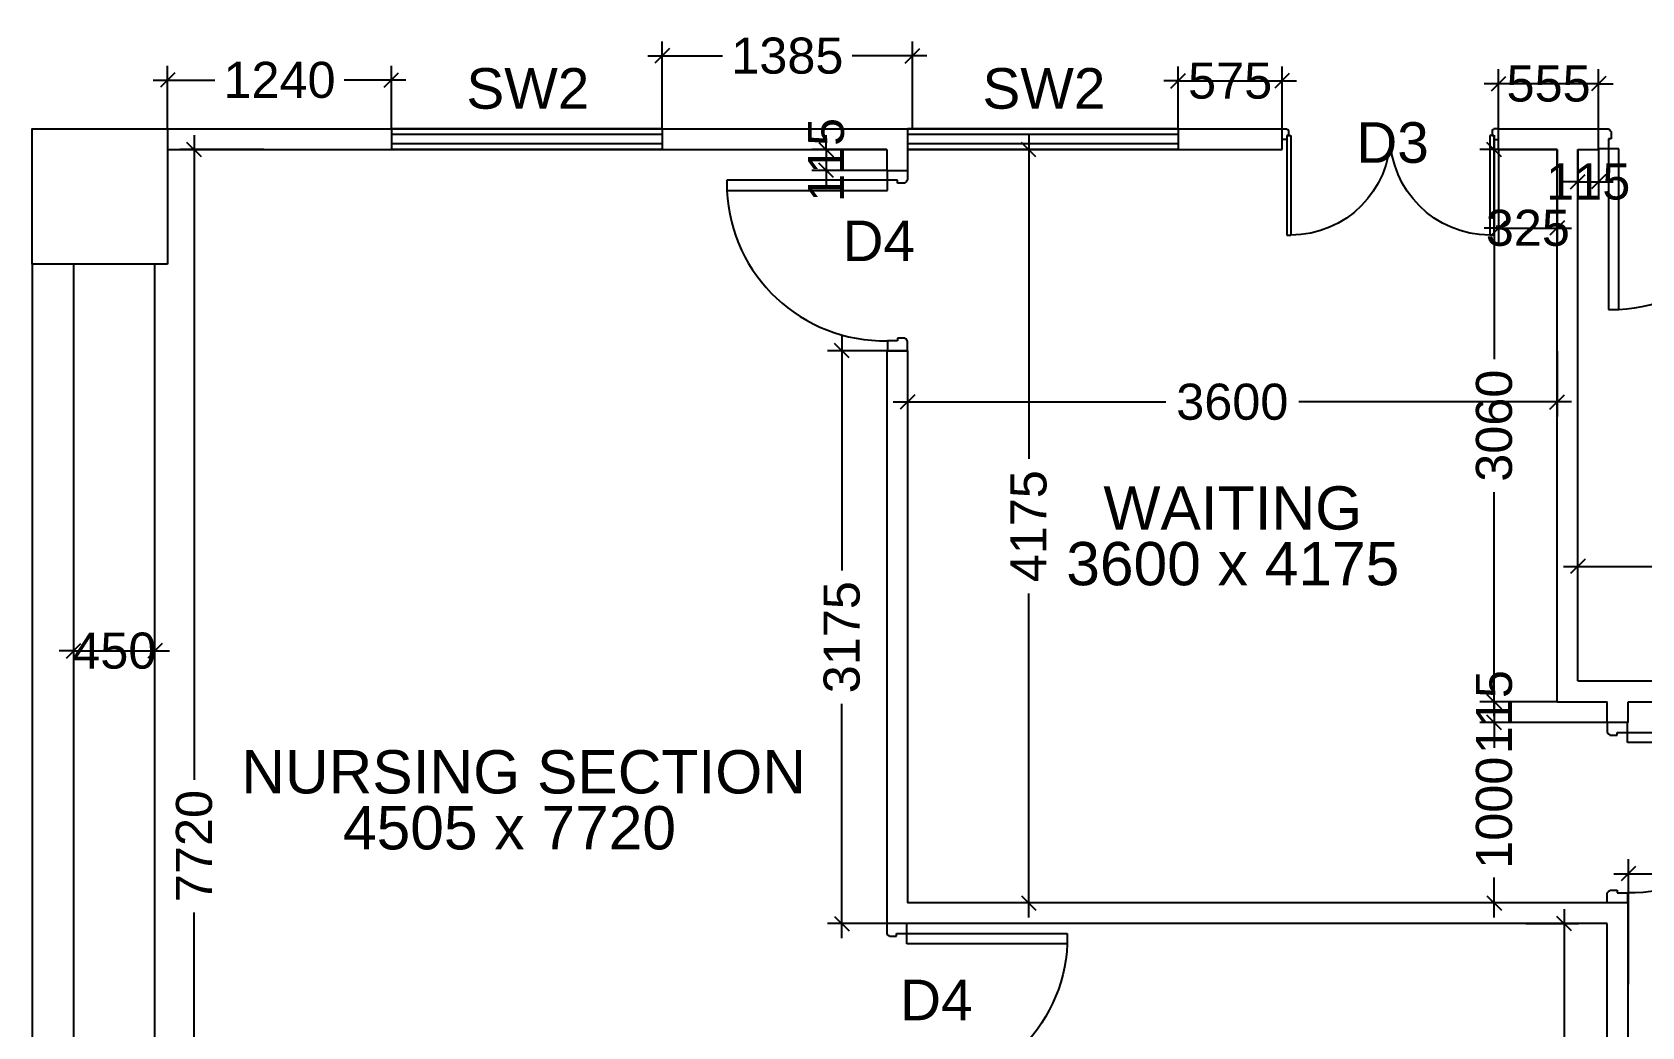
# Model space of a CAD drawing. Extents: x 7620542 to 7843793, y -6476226 to -6093835.
# Drawn here: x 7651539 to 7660458, y -6451786 to -6446273 of the extents above; entities that cross this region are included whole.
import ezdxf
from ezdxf.enums import TextEntityAlignment as Align

# ---------------------------------------------------------------- set-up
doc = ezdxf.new("R2010")
doc.units = 0
doc.header["$LTSCALE"] = 600
doc.header["$MEASUREMENT"] = 0
doc.header["$PDMODE"] = 35
doc.layers.get('0').update_dxf_attribs({"linetype": 'CONTINUOUS'})
doc.layers.get('Defpoints').update_dxf_attribs({"linetype": 'CONTINUOUS'})
for name, color, linetype in [('DOOR', 32, 'CONTINUOUS'), ('joinery', 7, 'CONTINUOUS'), ('LA-column', 3, 'CONTINUOUS'), ('Room Dim', 1, 'CONTINUOUS'), ('TEXT', 6, 'CONTINUOUS'), ('Walls', 7, 'CONTINUOUS'), ('WIN', 151, 'CONTINUOUS'), ('Working Dim', 5, 'CONTINUOUS')]:
    doc.layers.add(name, color=color, linetype=linetype)
doc.styles.add('ari', font='arial.ttf')
doc.styles.add('ARIAL', font='arial.ttf')
doc.dimstyles.new('int. dim', dxfattribs={"dimtxt": 450, "dimasz": 80, "dimexe": 80, "dimexo": 0, "dimgap": 70, "dimtad": 0, "dimdec": 0, "dimzin": 12, "dimdsep": 46, "dimtxsty": 'ari', "dimblk": 'OBLIQUE', "dimcen": 2, "dimdle": 80, "dimclrd": 256, "dimclre": 256, "dimclrt": 6, "dimadec": 0, "dimazin": 0, "dimtfac": 1, "dimtdec": 0, "dimtix": 1, "dimtmove": 2, "dimatfit": 3, "dimfxl": 1, "dimtolj": 1, "dimtzin": 0, "dimlwd": -1, "dimlwe": -1, "dimarcsym": 0})

# ---------------------------------------------------------------- blocks, each defined once
blk = doc.blocks.new('1000')
at = {"layer": 'DOOR'}
for p, q in [((0, -100), (0, 0)), ((0, 0), (49.7, 0)), ((49.7, 0), (49.7, -2.2)), ((63.2, -49.5), (49.7, -49.5)), ((49.7, -49.5), (49.7, -100)), ((63.2, -13.5), (61, -13.5)), ((63.2, -13.5), (63.2, -49.5)), ((836.8, -13.5), (836.8, -49.5)), ((836.8, -13.5), (839, -13.5)), ((836.8, -49.5), (850.3, -49.5)), ((850.3, 0), (850.3, -2.2)), ((900, 0), (850.3, 0)), ((850.3, -49.5), (850.3, -100)), ((900, -100), (900, 0)), ((49.7, -100), (0, -100)), ((49.7, -100), (49.7, -900.6)), ((100.2, -100), (49.7, -100)), ((100.2, -900.6), (100.2, -100)), ((850.3, -100), (900, -100)), ((49.7, -900.6), (100.2, -900.6))]:
    blk.add_line(p, q, dxfattribs=at)
for centre, major_axis, start_param, end_param in [((49.7, -13.5), (-7.95, 7.95), 3.926991, 5.497787), ((850.3, -13.5), (7.95, 7.95), 0.785398, 2.356194)]:
    blk.add_ellipse(centre, major_axis=major_axis, ratio=1, start_param=start_param, end_param=end_param, dxfattribs=at)
at = {"layer": 'DOOR', "color": 145}
blk.add_ellipse((64.3, -115.3), major_axis=(-519.7, 589.8), ratio=1, start_param=2.464943, end_param=4.009476, dxfattribs=at)
blk = doc.blocks.new('Z$W@#1275')
at = {"layer": 'DOOR'}
for p, q in [((73, 1500), (0, 1500)), ((0, 1500), (0, 1467)), ((0, 1467), (2, 1467)), ((11, 1456), (11, 1458)), ((11, 1456), (47, 1456)), ((47, 1467), (736, 1467)), ((47, 1467), (47, 1439)), ((47, 1456), (47, 1467)), ((47, 1467), (73, 1467)), ((73, 1467), (73, 1500)), ((736, 1467), (736, 1439)), ((47, 1439), (736, 1439)), ((0, 33), (2, 33)), ((0, 0), (0, 33)), ((73, 0), (0, 0)), ((11, 44), (11, 42)), ((11, 44), (47, 44)), ((47, 61), (736, 61)), ((47, 33), (47, 61)), ((47, 44), (47, 33)), ((47, 33), (736, 33)), ((47, 33), (73, 33)), ((73, 33), (73, 0)), ((736, 33), (736, 61))]:
    blk.add_line(p, q, dxfattribs=at)
for centre, start, end in [((11, 1467), 180, 270), ((11, 33), 90, 180)]:
    blk.add_arc(centre, 9.13, start, end, dxfattribs=at)
at = {"layer": 'DOOR', "color": 145}
for centre, start, end in [((47, 1439), 270, 0), ((47, 61), 0, 90)]:
    blk.add_arc(centre, 689, start, end, dxfattribs=at)
blk = doc.blocks.new('_Oblique')
at = {"color": 0, "linetype": 'ByBlock', "lineweight": -2}
blk.add_line((-0.5, -0.5), (0.5, 0.5), dxfattribs=at)
blk = doc.blocks.new('*D747')
at = {"layer": 'Defpoints', "color": 0, "transparency": 16777216}
for p in [(7652823, -6446923.5), (7652436.7, -6454643.8), (7652823, -6454643.8, 8)]:
    blk.add_point(p, dxfattribs=at)
at = {"layer": 'Working Dim', "transparency": 16777216}
for p, q in [((7652436.7, -6446843.5), (7652436.7, -6450416.2)), ((7652823, -6446923.5), (7652356.7, -6446923.5)), ((7652436.7, -6454723.8), (7652436.7, -6451151.1)), ((7652823, -6454643.8), (7652356.7, -6454643.8))]:
    blk.add_line(p, q, dxfattribs=at)
at = {"layer": 'Working Dim', "transparency": 16777216, "xscale": 80, "yscale": 80, "zscale": 80}
for p, rotation in [((7652436.7, -6446923.5), 90), ((7652436.7, -6454643.8), 270)]:
    blk.add_blockref('_Oblique', p, dxfattribs=dict(at, rotation=rotation))
at = {"layer": 'Working Dim', "color": 6, "transparency": 16777216, "insert": (7652436.7, -6450783.6), "char_height": 200, "attachment_point": 5, "rotation": 90, "style": 'ari'}
blk.add_mtext('\\A1;7720', dxfattribs=at)
blk = doc.blocks.new('*D750')
at = {"layer": 'Defpoints', "color": 0, "transparency": 16777216}
for p in [(7659814.8, -6451213.9, -1.3), (7659814.8, -6454643.8, 8), (7660027.6, -6454643.8)]:
    blk.add_point(p, dxfattribs=at)
at = {"layer": 'Working Dim', "transparency": 16777216}
for p, q in [((7660027.6, -6451133.9), (7660027.6, -6452560.6)), ((7659814.8, -6451213.9), (7660107.6, -6451213.9)), ((7660027.6, -6454723.8), (7660027.6, -6453297.1)), ((7659814.8, -6454643.8), (7660107.6, -6454643.8))]:
    blk.add_line(p, q, dxfattribs=at)
at = {"layer": 'Working Dim', "transparency": 16777216, "xscale": 80, "yscale": 80, "zscale": 80}
for p, rotation in [((7660027.6, -6451213.9), 90), ((7660027.6, -6454643.8), 270)]:
    blk.add_blockref('_Oblique', p, dxfattribs=dict(at, rotation=rotation))
at = {"layer": 'Working Dim', "color": 6, "transparency": 16777216, "insert": (7660027.6, -6452928.8), "char_height": 200, "attachment_point": 5, "rotation": 90, "style": 'ari'}
blk.add_mtext('\\A1;3430', dxfattribs=at)
blk = doc.blocks.new('*D751')
at = {"layer": 'Defpoints', "color": 0, "transparency": 16777216}
for p in [(7664603.5, -6450937.2), (7664603.5, -6451239.4, 5.1), (7660383.5, -6451549.4, 5.1)]:
    blk.add_point(p, dxfattribs=at)
at = {"layer": 'Working Dim', "transparency": 16777216}
for p, q in [((7660383.5, -6451549.4), (7660383.5, -6450857.2)), ((7664603.5, -6451239.4), (7664603.5, -6450857.2)), ((7660303.5, -6450937.2), (7662121.1, -6450937.2)), ((7664683.5, -6450937.2), (7662865.8, -6450937.2))]:
    blk.add_line(p, q, dxfattribs=at)
at = {"layer": 'Working Dim', "transparency": 16777216, "xscale": 80, "yscale": 80, "zscale": 80, "rotation": 180}
blk.add_blockref('_Oblique', (7660383.5, -6450937.2), dxfattribs=at)
at = {"layer": 'Working Dim', "transparency": 16777216, "xscale": 80, "yscale": 80, "zscale": 80}
blk.add_blockref('_Oblique', (7664603.5, -6450937.2), dxfattribs=at)
at = {"layer": 'Working Dim', "color": 6, "transparency": 16777216, "insert": (7662493.5, -6450937.2), "char_height": 200, "attachment_point": 5, "style": 'ari'}
blk.add_mtext('\\A1;4220', dxfattribs=at)
blk = doc.blocks.new('*D753')
at = {"layer": 'Defpoints', "color": 0, "transparency": 16777216}
for p in [(7666333, -6449233.8), (7660103.5, -6449446.3, 5.1), (7666333, -6449446.3, 5.1)]:
    blk.add_point(p, dxfattribs=at)
at = {"layer": 'Working Dim', "transparency": 16777216}
for p, q in [((7660103.5, -6449446.3), (7660103.5, -6449153.8)), ((7666333, -6449446.3), (7666333, -6449153.8)), ((7660023.5, -6449233.8), (7662849.4, -6449233.8)), ((7666413, -6449233.8), (7663587.1, -6449233.8))]:
    blk.add_line(p, q, dxfattribs=at)
at = {"layer": 'Working Dim', "transparency": 16777216, "xscale": 80, "yscale": 80, "zscale": 80, "rotation": 180}
blk.add_blockref('_Oblique', (7660103.5, -6449233.8), dxfattribs=at)
at = {"layer": 'Working Dim', "transparency": 16777216, "xscale": 80, "yscale": 80, "zscale": 80}
blk.add_blockref('_Oblique', (7666333, -6449233.8), dxfattribs=at)
at = {"layer": 'Working Dim', "color": 6, "transparency": 16777216, "insert": (7663218.2, -6449233.8), "char_height": 200, "attachment_point": 5, "style": 'ari'}
blk.add_mtext('\\A1;6230', dxfattribs=at)
blk = doc.blocks.new('*D770')
at = {"layer": 'Defpoints', "color": 0, "transparency": 16777216}
for p in [(7657060.5, -6446923.5), (7657425.1, -6446923.5, 5.1), (7657362.5, -6451098.9, 3.3)]:
    blk.add_point(p, dxfattribs=at)
at = {"layer": 'Working Dim', "transparency": 16777216}
for p, q in [((7657060.5, -6446843.5), (7657060.5, -6448637.8)), ((7657425.1, -6446923.5), (7656980.5, -6446923.5)), ((7657060.5, -6451178.9), (7657060.5, -6449384.6)), ((7657362.5, -6451098.9), (7656980.5, -6451098.9))]:
    blk.add_line(p, q, dxfattribs=at)
at = {"layer": 'Working Dim', "transparency": 16777216, "xscale": 80, "yscale": 80, "zscale": 80}
for p, rotation in [((7657060.5, -6446923.5), 90), ((7657060.5, -6451098.9), 270)]:
    blk.add_blockref('_Oblique', p, dxfattribs=dict(at, rotation=rotation))
at = {"layer": 'Working Dim', "color": 6, "transparency": 16777216, "insert": (7657060.5, -6449011.2), "char_height": 200, "attachment_point": 5, "rotation": 90, "style": 'ari'}
blk.add_mtext('\\A1;4175', dxfattribs=at)
blk = doc.blocks.new('*D771')
at = {"layer": 'Defpoints', "color": 0, "transparency": 16777216}
for p in [(7656389, -6448040, 5.1), (7659988.5, -6448040, 5.1), (7659988.5, -6448322.3)]:
    blk.add_point(p, dxfattribs=at)
at = {"layer": 'Working Dim', "transparency": 16777216}
for p, q in [((7656389, -6448040), (7656389, -6448402.3)), ((7659988.5, -6448040), (7659988.5, -6448402.3)), ((7656309, -6448322.3), (7657820.5, -6448322.3)), ((7660068.5, -6448322.3), (7658556.9, -6448322.3))]:
    blk.add_line(p, q, dxfattribs=at)
at = {"layer": 'Working Dim', "transparency": 16777216, "xscale": 80, "yscale": 80, "zscale": 80, "rotation": 180}
blk.add_blockref('_Oblique', (7656389, -6448322.3), dxfattribs=at)
at = {"layer": 'Working Dim', "transparency": 16777216, "xscale": 80, "yscale": 80, "zscale": 80}
blk.add_blockref('_Oblique', (7659988.5, -6448322.3), dxfattribs=at)
at = {"layer": 'Working Dim', "color": 6, "transparency": 16777216, "insert": (7658188.7, -6448322.3), "char_height": 200, "attachment_point": 5, "style": 'ari'}
blk.add_mtext('\\A1;3600', dxfattribs=at)
blk = doc.blocks.new('*D1134')
at = {"layer": 'Defpoints', "color": 0, "transparency": 16777216}
for p in [(7653529.5, -6446538.4), (7652289.1, -6446808.5), (7653529.5, -6446808.5)]:
    blk.add_point(p, dxfattribs=at)
at = {"layer": 'Working Dim', "transparency": 16777216}
for p, q in [((7652289.1, -6446808.5), (7652289.1, -6446458.4)), ((7653529.5, -6446808.5), (7653529.5, -6446458.4)), ((7652209.1, -6446538.4), (7652550.4, -6446538.4)), ((7653609.5, -6446538.4), (7653268.2, -6446538.4))]:
    blk.add_line(p, q, dxfattribs=at)
at = {"layer": 'Working Dim', "transparency": 16777216, "xscale": 80, "yscale": 80, "zscale": 80, "rotation": 180}
blk.add_blockref('_Oblique', (7652289.1, -6446538.4), dxfattribs=at)
at = {"layer": 'Working Dim', "transparency": 16777216, "xscale": 80, "yscale": 80, "zscale": 80}
blk.add_blockref('_Oblique', (7653529.5, -6446538.4), dxfattribs=at)
at = {"layer": 'Working Dim', "color": 6, "transparency": 16777216, "insert": (7652909.3, -6446538.4), "char_height": 200, "attachment_point": 5, "style": 'ari'}
blk.add_mtext('\\A1;1240', dxfattribs=at)
blk = doc.blocks.new('*D1135')
at = {"layer": 'Defpoints', "color": 0, "transparency": 16777216}
for p in [(7656416.9, -6446404), (7655029.5, -6446808.5), (7656416.9, -6446808.5)]:
    blk.add_point(p, dxfattribs=at)
at = {"layer": 'Working Dim', "transparency": 16777216}
for p, q in [((7655029.5, -6446808.5), (7655029.5, -6446324)), ((7656416.9, -6446808.5), (7656416.9, -6446324)), ((7654949.5, -6446404), (7655363.3, -6446404)), ((7656496.9, -6446404), (7656083.2, -6446404))]:
    blk.add_line(p, q, dxfattribs=at)
at = {"layer": 'Working Dim', "transparency": 16777216, "xscale": 80, "yscale": 80, "zscale": 80, "rotation": 180}
blk.add_blockref('_Oblique', (7655029.5, -6446404), dxfattribs=at)
at = {"layer": 'Working Dim', "transparency": 16777216, "xscale": 80, "yscale": 80, "zscale": 80}
blk.add_blockref('_Oblique', (7656416.9, -6446404), dxfattribs=at)
at = {"layer": 'Working Dim', "color": 6, "transparency": 16777216, "insert": (7655723.2, -6446404), "char_height": 200, "attachment_point": 5, "style": 'ari'}
blk.add_mtext('\\A1;1385', dxfattribs=at)
blk = doc.blocks.new('*D1136')
at = {"layer": 'Defpoints', "color": 0, "transparency": 16777216}
for p in [(7658464.2, -6446542.4), (7657889, -6446808.5), (7658464.2, -6446808.5)]:
    blk.add_point(p, dxfattribs=at)
at = {"layer": 'Working Dim', "transparency": 16777216}
for p, q in [((7657889, -6446808.5), (7657889, -6446462.4)), ((7658464.2, -6446808.5), (7658464.2, -6446462.4)), ((7657889, -6446542.4), (7657809, -6446542.4)), ((7657889, -6446542.4), (7658464.2, -6446542.4)), ((7658464.2, -6446542.4), (7658544.2, -6446542.4))]:
    blk.add_line(p, q, dxfattribs=at)
at = {"layer": 'Working Dim', "transparency": 16777216, "xscale": 80, "yscale": 80, "zscale": 80}
blk.add_blockref('_Oblique', (7657889, -6446542.4), dxfattribs=at)
at = {"layer": 'Working Dim', "transparency": 16777216, "xscale": 80, "yscale": 80, "zscale": 80, "rotation": 180}
blk.add_blockref('_Oblique', (7658464.2, -6446542.4), dxfattribs=at)
at = {"layer": 'Working Dim', "color": 6, "transparency": 16777216, "insert": (7658176.6, -6446542.4), "char_height": 200, "attachment_point": 5, "style": 'ari'}
blk.add_mtext('\\A1;575', dxfattribs=at)
blk = doc.blocks.new('*D1137')
at = {"layer": 'Defpoints', "color": 0, "transparency": 16777216}
for p in [(7659664.2, -6446558.5), (7659664.2, -6446808.5), (7660218.5, -6446808.9)]:
    blk.add_point(p, dxfattribs=at)
at = {"layer": 'Working Dim', "transparency": 16777216}
for p, q in [((7659664.2, -6446808.5), (7659664.2, -6446478.5)), ((7660218.5, -6446808.9), (7660218.5, -6446478.5)), ((7659664.2, -6446558.5), (7659584.2, -6446558.5)), ((7660218.5, -6446558.5), (7659664.2, -6446558.5)), ((7660218.5, -6446558.5), (7660298.5, -6446558.5))]:
    blk.add_line(p, q, dxfattribs=at)
at = {"layer": 'Working Dim', "transparency": 16777216, "xscale": 80, "yscale": 80, "zscale": 80}
blk.add_blockref('_Oblique', (7659664.2, -6446558.5), dxfattribs=at)
at = {"layer": 'Working Dim', "transparency": 16777216, "xscale": 80, "yscale": 80, "zscale": 80, "rotation": 180}
blk.add_blockref('_Oblique', (7660218.5, -6446558.5), dxfattribs=at)
at = {"layer": 'Working Dim', "color": 6, "transparency": 16777216, "insert": (7659941.3, -6446558.5), "char_height": 200, "attachment_point": 5, "style": 'ari'}
blk.add_mtext('\\A1;555', dxfattribs=at)
blk = doc.blocks.new('*D1141')
at = {"layer": 'Defpoints', "color": 0, "transparency": 16777216}
for p in [(7660103.5, -6446923.9), (7660218.5, -6446923.9), (7660218.5, -6447101.6)]:
    blk.add_point(p, dxfattribs=at)
at = {"layer": 'Working Dim', "transparency": 16777216}
for p, q in [((7660103.5, -6446923.9), (7660103.5, -6447181.6)), ((7660218.5, -6446923.9), (7660218.5, -6447181.6)), ((7660103.5, -6447101.6), (7660023.5, -6447101.6)), ((7660103.5, -6447101.6), (7660218.5, -6447101.6)), ((7660218.5, -6447101.6), (7660298.5, -6447101.6))]:
    blk.add_line(p, q, dxfattribs=at)
at = {"layer": 'Working Dim', "transparency": 16777216, "xscale": 80, "yscale": 80, "zscale": 80}
blk.add_blockref('_Oblique', (7660103.5, -6447101.6), dxfattribs=at)
at = {"layer": 'Working Dim', "transparency": 16777216, "xscale": 80, "yscale": 80, "zscale": 80, "rotation": 180}
blk.add_blockref('_Oblique', (7660218.5, -6447101.6), dxfattribs=at)
at = {"layer": 'Working Dim', "color": 6, "transparency": 16777216, "insert": (7660161, -6447101.6), "char_height": 200, "attachment_point": 5, "style": 'ari'}
blk.add_mtext('\\A1;115', dxfattribs=at)
blk = doc.blocks.new('*D1142')
at = {"layer": 'Defpoints', "color": 0, "transparency": 16777216}
for p in [(7659664.2, -6446923.9), (7659988.5, -6446923.9), (7659988.5, -6447358.2)]:
    blk.add_point(p, dxfattribs=at)
at = {"layer": 'Working Dim', "transparency": 16777216}
for p, q in [((7659664.2, -6446923.9), (7659664.2, -6447438.2)), ((7659988.5, -6446923.9), (7659988.5, -6447438.2)), ((7659664.2, -6447358.2), (7659584.2, -6447358.2)), ((7659664.2, -6447358.2), (7659988.5, -6447358.2)), ((7659988.5, -6447358.2), (7660068.5, -6447358.2))]:
    blk.add_line(p, q, dxfattribs=at)
at = {"layer": 'Working Dim', "transparency": 16777216, "xscale": 80, "yscale": 80, "zscale": 80}
blk.add_blockref('_Oblique', (7659664.2, -6447358.2), dxfattribs=at)
at = {"layer": 'Working Dim', "transparency": 16777216, "xscale": 80, "yscale": 80, "zscale": 80, "rotation": 180}
blk.add_blockref('_Oblique', (7659988.5, -6447358.2), dxfattribs=at)
at = {"layer": 'Working Dim', "color": 6, "transparency": 16777216, "insert": (7659826.3, -6447358.2), "char_height": 200, "attachment_point": 5, "style": 'ari'}
blk.add_mtext('\\A1;325', dxfattribs=at)
blk = doc.blocks.new('*D1153')
at = {"layer": 'Defpoints', "color": 0, "transparency": 16777216}
for p in [(7656277.9, -6448038.5), (7656025.4, -6451213.9), (7656277.9, -6451213.9)]:
    blk.add_point(p, dxfattribs=at)
at = {"layer": 'Working Dim', "transparency": 16777216}
for p, q in [((7656025.4, -6447958.5), (7656025.4, -6449256.9)), ((7656277.9, -6448038.5), (7655945.4, -6448038.5)), ((7656025.4, -6451293.9), (7656025.4, -6449995.5)), ((7656277.9, -6451213.9), (7655945.4, -6451213.9))]:
    blk.add_line(p, q, dxfattribs=at)
at = {"layer": 'Working Dim', "transparency": 16777216, "xscale": 80, "yscale": 80, "zscale": 80}
for p, rotation in [((7656025.4, -6448038.5), 90), ((7656025.4, -6451213.9), 270)]:
    blk.add_blockref('_Oblique', p, dxfattribs=dict(at, rotation=rotation))
at = {"layer": 'Working Dim', "color": 6, "transparency": 16777216, "insert": (7656025.4, -6449626.2), "char_height": 200, "attachment_point": 5, "rotation": 90, "style": 'ari'}
blk.add_mtext('\\A1;3175', dxfattribs=at)
blk = doc.blocks.new('*D1154')
at = {"layer": 'Defpoints', "color": 0, "transparency": 16777216}
for p in [(7659988.5, -6446923.9), (7659639.8, -6449983.9), (7659988.5, -6449983.9)]:
    blk.add_point(p, dxfattribs=at)
at = {"layer": 'Working Dim', "transparency": 16777216}
for p, q in [((7659639.8, -6446843.9), (7659639.8, -6448085.6)), ((7659988.5, -6446923.9), (7659559.8, -6446923.9)), ((7659639.8, -6450063.9), (7659639.8, -6448822.1)), ((7659988.5, -6449983.9), (7659559.8, -6449983.9))]:
    blk.add_line(p, q, dxfattribs=at)
at = {"layer": 'Working Dim', "transparency": 16777216, "xscale": 80, "yscale": 80, "zscale": 80}
for p, rotation in [((7659639.8, -6446923.9), 90), ((7659639.8, -6449983.9), 270)]:
    blk.add_blockref('_Oblique', p, dxfattribs=dict(at, rotation=rotation))
at = {"layer": 'Working Dim', "color": 6, "transparency": 16777216, "insert": (7659639.8, -6448453.9), "char_height": 200, "attachment_point": 5, "rotation": 90, "style": 'ari'}
blk.add_mtext('\\A1;3060', dxfattribs=at)
blk = doc.blocks.new('*D1155')
at = {"layer": 'Defpoints', "color": 0, "transparency": 16777216}
for p in [(7659988.5, -6449983.9), (7659639.8, -6450098.9), (7660266.5, -6450098.9)]:
    blk.add_point(p, dxfattribs=at)
at = {"layer": 'Working Dim', "transparency": 16777216}
for p, q in [((7659639.8, -6449983.9), (7659639.8, -6449903.9)), ((7659988.5, -6449983.9), (7659559.8, -6449983.9)), ((7659639.8, -6449983.9), (7659639.8, -6450098.9)), ((7660266.5, -6450098.9), (7659559.8, -6450098.9)), ((7659639.8, -6450098.9), (7659639.8, -6450178.9))]:
    blk.add_line(p, q, dxfattribs=at)
at = {"layer": 'Working Dim', "transparency": 16777216, "xscale": 80, "yscale": 80, "zscale": 80}
for p, rotation in [((7659639.8, -6449983.9), 270), ((7659639.8, -6450098.9), 90)]:
    blk.add_blockref('_Oblique', p, dxfattribs=dict(at, rotation=rotation))
at = {"layer": 'Working Dim', "color": 6, "transparency": 16777216, "insert": (7659639.8, -6450041.4), "char_height": 200, "attachment_point": 5, "rotation": 90, "style": 'ari'}
blk.add_mtext('\\A1;115', dxfattribs=at)
blk = doc.blocks.new('*D1156')
at = {"layer": 'Defpoints', "color": 0, "transparency": 16777216}
for p in [(7660266.5, -6450098.9), (7659639.8, -6451098.9), (7659652.5, -6451098.9)]:
    blk.add_point(p, dxfattribs=at)
at = {"layer": 'Working Dim', "transparency": 16777216}
for p, q in [((7659639.8, -6450018.9), (7659639.8, -6450240)), ((7660266.5, -6450098.9), (7659559.8, -6450098.9)), ((7659639.8, -6451178.9), (7659639.8, -6450957.8)), ((7659652.5, -6451098.9), (7659559.8, -6451098.9))]:
    blk.add_line(p, q, dxfattribs=at)
at = {"layer": 'Working Dim', "transparency": 16777216, "xscale": 80, "yscale": 80, "zscale": 80}
for p, rotation in [((7659639.8, -6450098.9), 90), ((7659639.8, -6451098.9), 270)]:
    blk.add_blockref('_Oblique', p, dxfattribs=dict(at, rotation=rotation))
at = {"layer": 'Working Dim', "color": 6, "transparency": 16777216, "insert": (7659639.8, -6450598.9), "char_height": 200, "attachment_point": 5, "rotation": 90, "style": 'ari'}
blk.add_mtext('\\A1;1000', dxfattribs=at)
blk = doc.blocks.new('*D2430')
at = {"layer": 'Defpoints', "color": 0, "transparency": 16777216}
for p in [(7656274, -6446923.5, -14.8), (7655938.3, -6447038.5), (7656274, -6447038.5, -14.8)]:
    blk.add_point(p, dxfattribs=at)
at = {"layer": 'Working Dim', "transparency": 16777216}
for p, q in [((7655938.3, -6446923.5), (7655938.3, -6446843.5)), ((7656274, -6446923.5), (7655858.3, -6446923.5)), ((7655938.3, -6446923.5), (7655938.3, -6447038.5)), ((7656274, -6447038.5), (7655858.3, -6447038.5)), ((7655938.3, -6447038.5), (7655938.3, -6447118.5))]:
    blk.add_line(p, q, dxfattribs=at)
at = {"layer": 'Working Dim', "transparency": 16777216, "xscale": 80, "yscale": 80, "zscale": 80}
for p, rotation in [((7655938.3, -6446923.5), 270), ((7655938.3, -6447038.5), 90)]:
    blk.add_blockref('_Oblique', p, dxfattribs=dict(at, rotation=rotation))
at = {"layer": 'Working Dim', "color": 6, "transparency": 16777216, "insert": (7655938.3, -6446981), "char_height": 200, "attachment_point": 5, "rotation": 90, "style": 'ari'}
blk.add_mtext('\\A1;115', dxfattribs=at)
blk = doc.blocks.new('*D2433')
at = {"layer": 'Defpoints', "color": 0, "transparency": 16777216}
for p in [(7651769.1, -6449763.1, -14.8), (7652219.1, -6449701.7), (7652219.1, -6449763.1, -14.8)]:
    blk.add_point(p, dxfattribs=at)
at = {"layer": 'Working Dim', "transparency": 16777216}
for p, q in [((7651769.1, -6449763.1), (7651769.1, -6449621.7)), ((7652219.1, -6449763.1), (7652219.1, -6449621.7)), ((7651769.1, -6449701.7), (7651689.1, -6449701.7)), ((7651769.1, -6449701.7), (7652219.1, -6449701.7)), ((7652219.1, -6449701.7), (7652299.1, -6449701.7))]:
    blk.add_line(p, q, dxfattribs=at)
at = {"layer": 'Working Dim', "transparency": 16777216, "xscale": 80, "yscale": 80, "zscale": 80}
blk.add_blockref('_Oblique', (7651769.1, -6449701.7), dxfattribs=at)
at = {"layer": 'Working Dim', "transparency": 16777216, "xscale": 80, "yscale": 80, "zscale": 80, "rotation": 180}
blk.add_blockref('_Oblique', (7652219.1, -6449701.7), dxfattribs=at)
at = {"layer": 'Working Dim', "color": 6, "transparency": 16777216, "insert": (7651994.1, -6449701.7), "char_height": 200, "attachment_point": 5, "style": 'ari'}
blk.add_mtext('\\A1;450', dxfattribs=at)

msp = doc.modelspace()

# ---------------------------------------------------------------- linework, layer by layer
at = {"layer": 'LA-column', "color": 2, "elevation": -14.83, "flags": 128}
msp.add_lwpolyline([(7652289.003, -6447558.752), (7651539.003, -6447558.752), (7651539.003, -6446808.752), (7652289.003, -6446808.752)], close=True, dxfattribs=at)
at = {"layer": 'Walls', "linetype": 'Continuous'}
for p, q in [((7652289.054, -6446808.517, -14.83), (7658464.212, -6446808.517, -14.83)), ((7658464.212, -6446923.517, -14.83), (7658464.212, -6446808.517, -14.83)), ((7659664.212, -6446808.859, -14.83), (7660218.462, -6446808.859, -14.83)), ((7659664.212, -6446923.859, -14.83), (7659664.212, -6446808.859, -14.83)), ((7660218.462, -6446923.859, -14.83), (7660218.462, -6446808.859, -14.83)), ((7652289.054, -6446923.517, -14.83), (7656273.962, -6446923.517, -14.83)), ((7656273.962, -6446923.517, -14.83), (7656273.962, -6447038.517, -14.83)), ((7656388.962, -6446923.517, -14.83), (7656388.962, -6447038.517, -14.83)), ((7656388.962, -6446923.517, -14.83), (7658464.212, -6446923.517, -14.83)), ((7659664.212, -6446923.859, -14.83), (7659988.462, -6446923.859, -14.83)), ((7659988.462, -6449983.883, -14.83), (7659988.462, -6446923.859, -14.83)), ((7660103.462, -6446923.859, -14.83), (7660218.462, -6446923.859, -14.83)), ((7660103.462, -6449868.883, -14.83), (7660103.462, -6446923.859, -14.83)), ((7656273.962, -6447038.517, -14.83), (7656388.962, -6447038.517, -14.83)), ((7656273.962, -6448038.517, -14.83), (7656273.962, -6451213.883, -14.83)), ((7656388.962, -6448038.517, -14.83), (7656273.962, -6448038.517, -14.83)), ((7656273.962, -6448038.517, -14.83), (7656388.962, -6448038.517, -14.83)), ((7656388.962, -6448038.517, -14.83), (7656388.962, -6451098.883, -14.83)), ((7660103.462, -6449868.883, -14.83), (7666332.962, -6449868.883, -14.83)), ((7659988.462, -6449983.883, -14.83), (7660266.464, -6449983.883, -14.83)), ((7660266.464, -6450098.883, -14.83), (7660266.464, -6449983.883, -14.83)), ((7660381.464, -6449983.883, -14.83), (7664603.462, -6449983.883, -14.83)), ((7660381.464, -6450098.883, -14.83), (7660381.464, -6449983.883, -14.83)), ((7660381.464, -6450098.883, -14.83), (7660266.464, -6450098.883, -14.83)), ((7660381.464, -6454643.802, -14.83), (7660381.464, -6451098.883, -14.83)), ((7660266.464, -6454643.802, -14.83), (7660266.45, -6451213.883, -14.83))]:
    msp.add_line(p, q, dxfattribs=at)
at = {"layer": 'Walls'}
for p, q in [((7660381.464, -6451098.883, -14.83), (7656388.962, -6451098.883, -14.83)), ((7660266.464, -6451213.883, -14.83), (7656273.962, -6451213.883, -14.83))]:
    msp.add_line(p, q, dxfattribs=at)
at = {"layer": 'Walls', "linetype": 'Continuous', "elevation": -14.83}
for points in [[(7651539.054, -6447558.903), (7651539.054, -6454123.886)], [(7651769.054, -6454123.886), (7651769.054, -6447558.946)], [(7652219.054, -6454123.886), (7652219.054, -6447558.946)]]:
    msp.add_lwpolyline(points, dxfattribs=at)
at = {"layer": 'WIN', "linetype": 'Continuous'}
for p, q in [((7653529.508, -6446808.517, -14.83), (7653529.508, -6446923.517, -14.83)), ((7655029.508, -6446808.517, -14.83), (7655029.508, -6446923.517, -14.83)), ((7656388.962, -6446808.517, -14.83), (7656388.962, -6446923.517, -14.83)), ((7657888.962, -6446808.517, -14.83), (7657888.962, -6446923.517, -14.83))]:
    msp.add_line(p, q, dxfattribs=at)
at = {"layer": 'WIN', "linetype": 'Continuous', "elevation": -14.83}
for points in [[(7655029.508, -6446808.517), (7653529.508, -6446808.517)], [(7657888.962, -6446808.517), (7656388.962, -6446808.517)], [(7655029.508, -6446840.733), (7653529.508, -6446840.734)], [(7655029.508, -6446891.301), (7653529.508, -6446891.301)], [(7657888.962, -6446840.733), (7656388.962, -6446840.734)], [(7657888.962, -6446891.301), (7656388.962, -6446891.301)], [(7655029.508, -6446923.517), (7653529.508, -6446923.517)], [(7657888.962, -6446923.517), (7656388.962, -6446923.517)]]:
    msp.add_lwpolyline(points, dxfattribs=at)

# ---------------------------------------------------------------- block references
at = {"layer": 'DOOR', "xscale": -0.8000117540359497, "yscale": 0.8000117540359497, "zscale": 0.8000117516015166, "rotation": 90}
msp.add_blockref('Z$W@#1275', (7659664.212, -6446808.517, -14.83), dxfattribs=at)
at = {"layer": 'DOOR', "linetype": 'Continuous'}
for p, xscale, yscale, zscale, rotation in [((7660218.462, -6446808.859, -14.83), 1.111111115664273, 1.111111115664273, 1.111111115664273, 1.320681103633498e-05), ((7656388.965, -6447038.517, -14.83), 1.111111114732951, 1.111111114732951, 1.111111114732951, 270.0000132548358), ((7660266.464, -6450098.883, -14.83), -1.111111114732951, 1.111111114732921, 1.111111114893859, 89.99998674516415), ((7656273.962, -6451213.883, -14.83), -1.111111115664273, 1.111111115664244, 1.11111111473295, 89.99998674516415)]:
    msp.add_blockref('1000', p, dxfattribs=dict(at, xscale=xscale, yscale=yscale, zscale=zscale, rotation=rotation))

# ---------------------------------------------------------------- texts
at = {"layer": 'joinery', "style": 'ari'}
for s, p in [('SW2', (7654285.484, -6446696.871, -14.83)), ('SW2', (7657144.938, -6446696.871, -14.83)), ('D3', (7659076.659, -6446996.726, -14.83)), ('D4', (7656230.019, -6447541.786, -14.83)), ('D4', (7656548.698, -6451749.228, -14.83))]:
    msp.add_text(s, height=225, dxfattribs=at).set_placement(p, align=Align.CENTER)
at = {"layer": 'Room Dim', "style": 'ARIAL'}
for s, p in [('3600 x 4175', (7658191.423, -6449338.312, -14.83)), ('4505 x 7720', (7654183.651, -6450802.351, -14.83))]:
    msp.add_text(s, height=240, dxfattribs=at).set_placement(p, align=Align.CENTER)
at = {"layer": 'TEXT', "color": 7, "style": 'ARIAL'}
for s, p in [('WAITING', (7658191.423, -6449029.746, -14.83)), ('NURSING SECTION', (7654261.749, -6450492.227, -14.83))]:
    msp.add_text(s, height=240, dxfattribs=at).set_placement(p, align=Align.CENTER)

# ---------------------------------------------------------------- dimensions: what is measured, and where the dimension line sits
at = {"layer": 'Working Dim'}
for base, p1, p2, text, picture, middle in [((7656416.945, -6446403.978, -14.83), (7655029.508, -6446808.517, -14.83), (7656416.945, -6446808.517, -14.83), '1385', '*D1135', (7655723.226, -6446403.978, -14.83)), ((7659664.212, -6446558.511, -14.83), (7660218.462, -6446808.856, -14.83), (7659664.212, -6446808.517, -14.83), '555', '*D1137', (7659941.337, -6446558.511, -14.83)), ((7659988.462, -6447358.209, -14.83), (7659664.212, -6446923.859, -14.83), (7659988.462, -6446923.859, -14.83), '325', '*D1142', (7659826.337, -6447358.209, -14.83))]:
    dim = msp.add_linear_dim(base=base, p1=p1, p2=p2, text=text, dimstyle='int. dim', override={"dimtxt": 200, "dimarcsym": 1}, dxfattribs=at)
    dim.commit()
    dim.dimension.update_dxf_attribs({"geometry": picture, "text_midpoint": middle})
for base, p1, p2, override, picture, middle in [((7653529.508, -6446538.403, -14.83), (7652289.054, -6446808.517, -14.83), (7653529.508, -6446808.517, -14.83), {"dimtxt": 200, "dimarcsym": 1}, '*D1134', (7652909.281, -6446538.403, -14.83)), ((7658464.212, -6446542.38, -14.83), (7657888.962, -6446808.517, -14.83), (7658464.212, -6446808.517, -14.83), {"dimtxt": 200, "dimarcsym": 1}, '*D1136', (7658176.587, -6446542.38, -14.83)), ((7660218.462, -6447101.607, -14.83), (7660103.462, -6446923.859, -14.83), (7660218.462, -6446923.859, -14.83), {"dimtxt": 200, "dimarcsym": 1}, '*D1141', (7660160.962, -6447101.607, -14.83)), ((7659988.461846911, -6448322.258745254, -14.830487424), (7656388.961846923, -6448039.965369098, -9.699429596), (7659988.461846911, -6448039.965369099, -9.699429596), {"dimtxt": 200}, '*D771', (7658188.711846918, -6448322.258745254, -14.830487424)), ((7666332.962, -6449233.7673, -14.8305), (7660103.4618, -6449446.347, -9.6994), (7666332.962, -6449446.347, -9.6994), {"dimtxt": 200}, '*D753', (7663218.2119, -6449233.7673, -14.8305)), ((7652219.054, -6449701.683), (7651769.054, -6449763.092, -14.83), (7652219.054, -6449763.092, -14.83), {"dimtxt": 200, "dimarcsym": 1}, '*D2433', (7651994.054, -6449701.683)), ((7664603.462, -6450937.19, -14.83), (7660383.464, -6451549.386, -9.699), (7664603.462, -6451239.366, -9.699), {"dimtxt": 200}, '*D751', (7662493.463, -6450937.19, -14.83))]:
    dim = msp.add_linear_dim(base=base, p1=p1, p2=p2, dimstyle='int. dim', override=override, dxfattribs=at)
    dim.commit()
    dim.dimension.update_dxf_attribs({"geometry": picture, "text_midpoint": middle})
for base, p1, p2, override, picture, middle in [((7655938.314, -6447038.517), (7656273.962, -6446923.517, -14.83), (7656273.962, -6447038.517, -14.83), {"dimtxt": 200, "dimarcsym": 1}, '*D2430', (7655938.314, -6446981.017)), ((7652436.683, -6454643.774, -14.83), (7652822.968, -6446923.517, -14.83), (7652822.968, -6454643.774, -6.851), {"dimtxt": 200}, '*D747', (7652436.683, -6450783.645, -14.83)), ((7657060.491, -6446923.517, -14.83), (7657362.476, -6451098.883, -11.525), (7657425.087, -6446923.517, -9.699), {"dimtxt": 200}, '*D770', (7657060.491, -6449011.2, -14.83)), ((7659639.823, -6449983.883, -14.83), (7659988.462, -6446923.859, -14.83), (7659988.462, -6449983.883, -14.83), {"dimtxt": 200, "dimarcsym": 1}, '*D1154', (7659639.823, -6448453.871, -14.83)), ((7656025.441, -6451213.883, -14.83), (7656277.854, -6448038.517, -14.83), (7656277.854, -6451213.883, -14.83), {"dimtxt": 200, "dimarcsym": 1}, '*D1153', (7656025.441, -6449626.2, -14.83)), ((7659639.823, -6450098.883, -14.83), (7659988.462, -6449983.883, -14.83), (7660266.464, -6450098.883, -14.83), {"dimtxt": 200, "dimarcsym": 1}, '*D1155', (7659639.823, -6450041.383, -14.83)), ((7659639.823, -6451098.883, -14.83), (7660266.464, -6450098.883, -14.83), (7659652.5, -6451098.883, -14.83), {"dimtxt": 200, "dimarcsym": 1}, '*D1156', (7659639.823, -6450598.883, -14.83)), ((7660027.627, -6454643.802, -14.83), (7659814.752, -6451213.883, -16.124), (7659814.752, -6454643.802, -6.851), {"dimtxt": 200}, '*D750', (7660027.627, -6452928.843, -14.83))]:
    dim = msp.add_linear_dim(base=base, p1=p1, p2=p2, angle=90, dimstyle='int. dim', override=override, dxfattribs=at)
    dim.commit()
    dim.dimension.update_dxf_attribs({"geometry": picture, "text_midpoint": middle})

doc.saveas('drawing.dxf')
